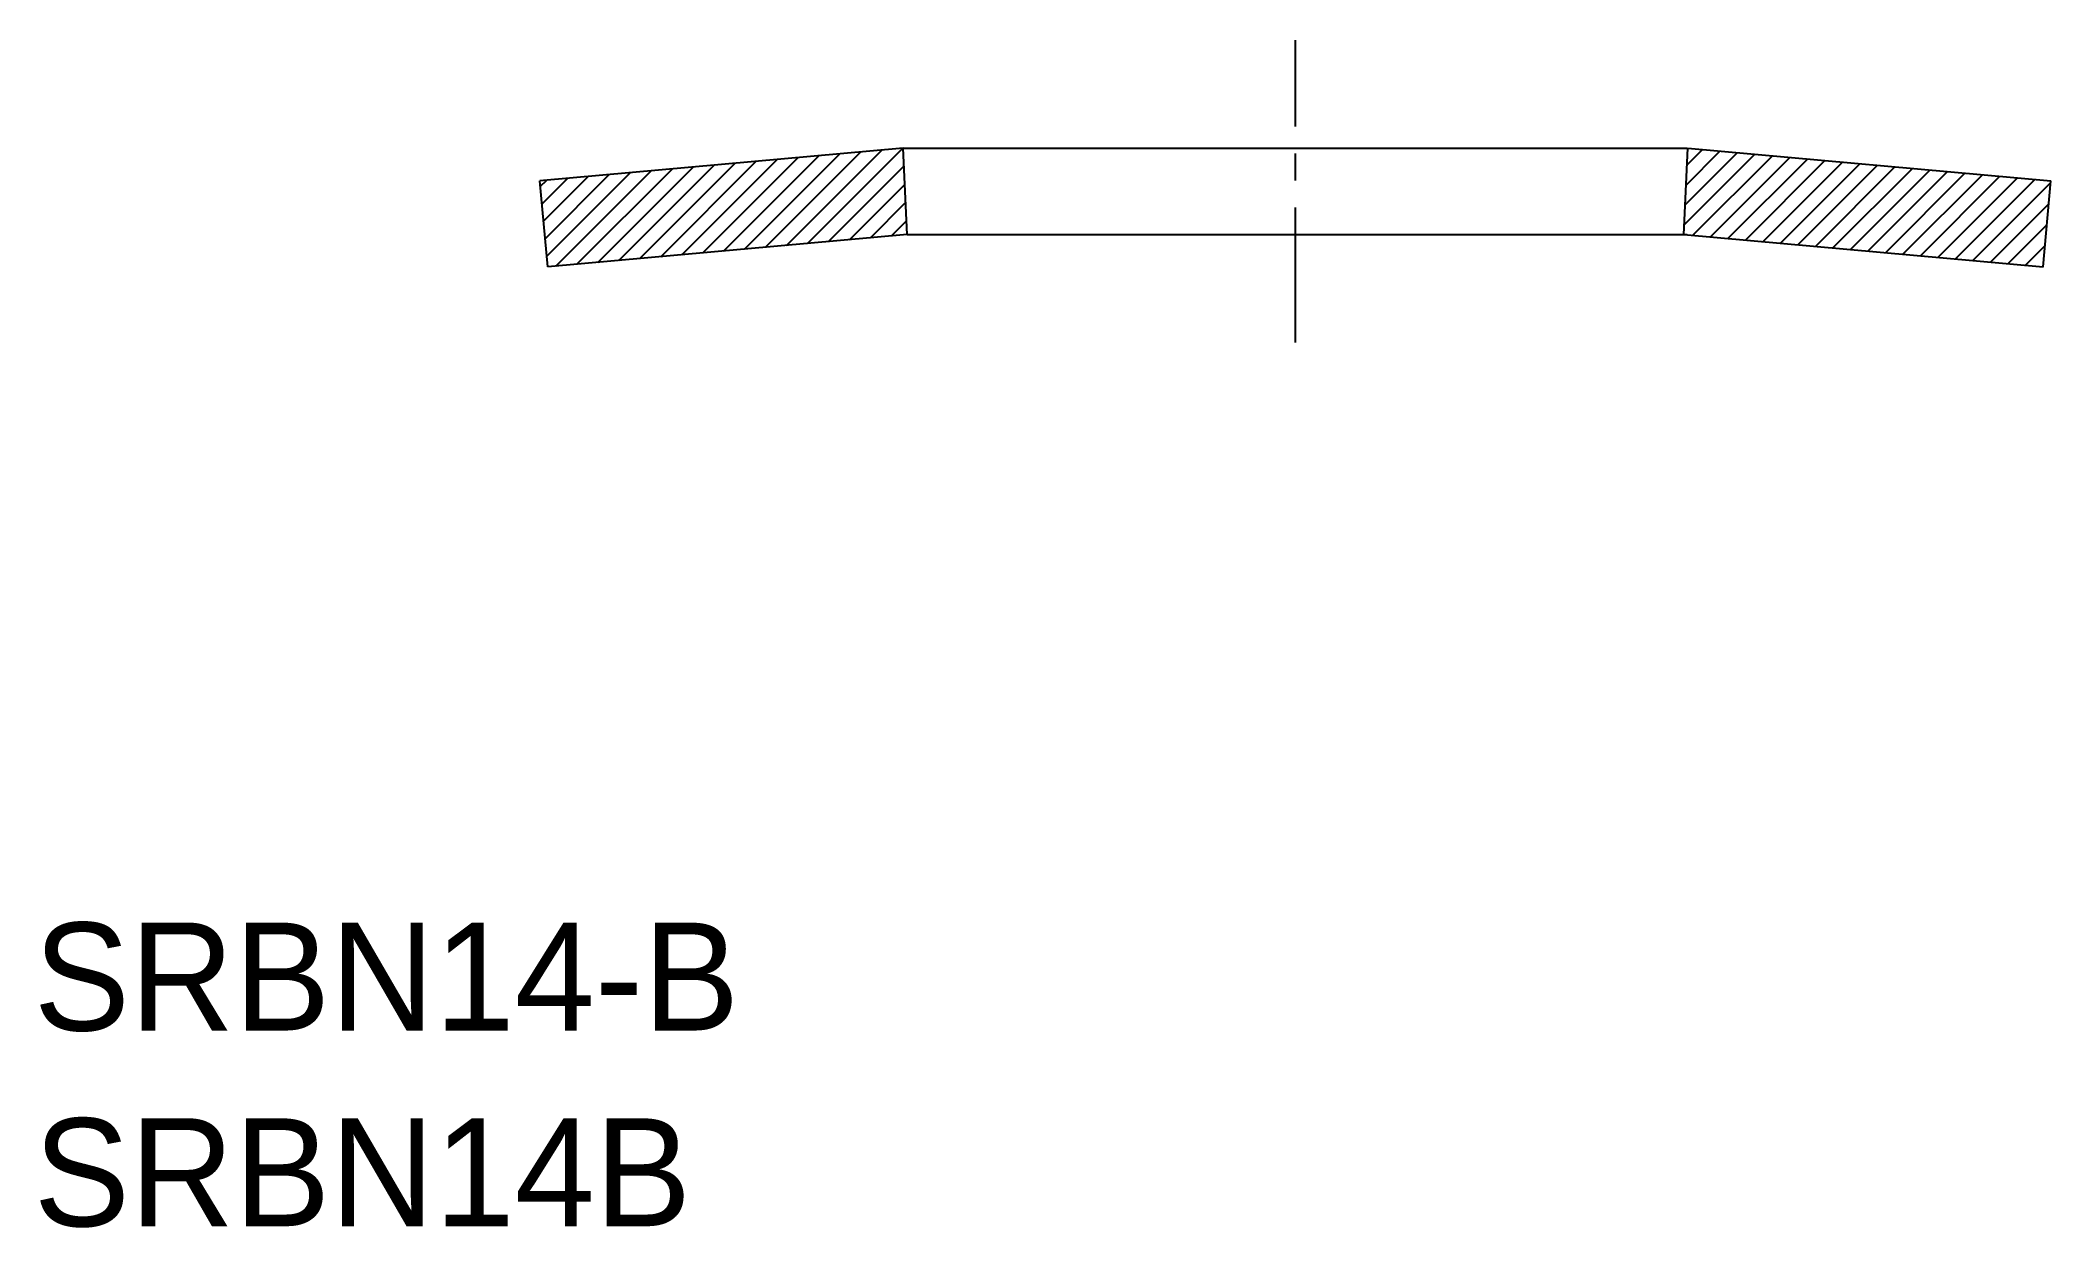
# Model space of a CAD drawing. Extents: x 128.1 to 146.8, y 139.9 to 150.9.
import ezdxf

# ---------------------------------------------------------------- set-up
doc = ezdxf.new("R2010")
doc.units = 0
doc.linetypes.add('CENTER', pattern=[2, 1.25, -0.25, 0.25, -0.25])
doc.layers.get('0').update_dxf_attribs({"linetype": 'CONTINUOUS'})
doc.layers.add('CENTER', color=1, linetype='CENTER')

# ---------------------------------------------------------------- blocks, each defined once
blk = doc.blocks.new('*X6')
at = {"color": 0, "linetype": 'CONTINUOUS'}
for p, q in [((134.286, 148.959), (135.169, 149.841)), ((134.48, 148.976), (135.363, 149.859)), ((134.675, 148.994), (135.557, 149.876)), ((134.869, 149.011), (135.752, 149.894)), ((135.063, 149.029), (135.946, 149.911)), ((135.258, 149.046), (136.14, 149.929)), ((132.812, 149.252), (133.226, 149.666)), ((132.827, 149.09), (133.42, 149.684)), ((132.841, 148.928), (133.615, 149.701)), ((132.926, 148.836), (133.809, 149.719)), ((133.12, 148.854), (134.003, 149.736)), ((133.315, 148.871), (134.198, 149.754)), ((133.509, 148.889), (134.392, 149.771)), ((133.703, 148.906), (134.586, 149.789)), ((133.898, 148.924), (134.78, 149.806)), ((134.092, 148.941), (134.975, 149.824)), ((135.452, 149.064), (136.152, 149.763)), ((132.783, 149.577), (132.838, 149.631)), ((132.797, 149.414), (133.032, 149.649)), ((135.646, 149.081), (136.159, 149.594)), ((135.84, 149.099), (136.167, 149.425)), ((136.035, 149.116), (136.174, 149.256))]:
    blk.add_line(p, q, dxfattribs=at)
blk = doc.blocks.new('*X7')
at = {"color": 0, "linetype": 'CONTINUOUS'}
for p, q in [((143.384, 149.218), (144.039, 149.873)), ((143.392, 149.403), (143.877, 149.888)), ((143.401, 149.588), (143.715, 149.902)), ((143.409, 149.773), (143.553, 149.917)), ((143.465, 149.122), (144.202, 149.858)), ((143.627, 149.107), (144.364, 149.844)), ((143.789, 149.092), (144.526, 149.829)), ((143.951, 149.078), (144.688, 149.815)), ((144.113, 149.063), (144.85, 149.8)), ((144.276, 149.049), (145.012, 149.785)), ((144.438, 149.034), (145.175, 149.771)), ((144.6, 149.019), (145.337, 149.756)), ((144.762, 149.005), (145.499, 149.742)), ((144.924, 148.99), (145.661, 149.727)), ((145.086, 148.976), (145.823, 149.712)), ((145.249, 148.961), (145.985, 149.698)), ((145.411, 148.946), (146.148, 149.683)), ((145.573, 148.932), (146.31, 149.669)), ((145.735, 148.917), (146.472, 149.654)), ((145.897, 148.902), (146.634, 149.639)), ((146.059, 148.888), (146.78, 149.609)), ((146.222, 148.873), (146.763, 149.414)), ((146.384, 148.859), (146.745, 149.22)), ((146.546, 148.844), (146.728, 149.026)), ((146.708, 148.829), (146.71, 148.832))]:
    blk.add_line(p, q, dxfattribs=at)

msp = doc.modelspace()

# ---------------------------------------------------------------- linework, layer by layer
at = {"color": 7, "linetype": 'CONTINUOUS'}
for p, q in [((136.144, 149.929), (132.778, 149.626)), ((136.144, 149.929), (143.41, 149.929)), ((136.18, 149.129), (136.144, 149.929)), ((143.38, 149.129), (143.416, 149.929)), ((143.416, 149.929), (146.782, 149.626)), ((132.85, 148.829), (132.778, 149.626)), ((146.71, 148.829), (146.782, 149.626)), ((136.18, 149.129), (132.85, 148.829)), ((136.18, 149.129), (143.41, 149.129)), ((143.38, 149.129), (146.71, 148.829))]:
    msp.add_line(p, q, dxfattribs=at)
at = {"layer": 'CENTER', "color": 1, "linetype": 'CENTER'}
msp.add_line((139.78, 148.129), (139.78, 150.929), dxfattribs=at)

# ---------------------------------------------------------------- block references
at = {"color": 7, "linetype": 'CONTINUOUS'}
for name in ['*X6', '*X7']:
    msp.add_blockref(name, (0, 0), dxfattribs=at)

# ---------------------------------------------------------------- texts
for s, p in [('SRBN14-B', (128.085, 141.755)), ('SRBN14B', (128.085, 139.942))]:
    msp.add_text(s, height=1).set_placement(p)

doc.saveas('drawing.dxf')
